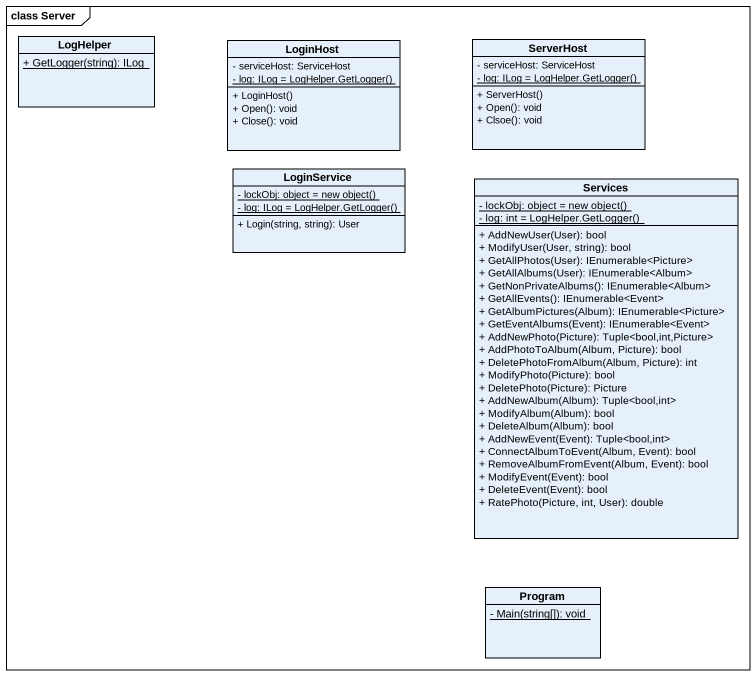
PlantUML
@startuml
mainframe class Server
hide circle
hide empty members
skinparam classAttributeIconSize 0
class LogHelper {
  {static} + GetLogger(string): ILog
}
class LoginHost {
  - serviceHost: ServiceHost
  {static} {field} - log: ILog = LogHelper.GetLogger()
  + LoginHost()
  + Open(): void
  + Close(): void
}
class ServerHost {
  - serviceHost: ServiceHost
  {static} {field} - log: ILog = LogHelper.GetLogger()
  + ServerHost()
  + Open(): void
  + Clsoe(): void
}
class LoginService {
  {static} {field} - lockObj: object = new object()
  {static} {field} - log: ILog = LogHelper.GetLogger()
  + Login(string, string): User
}
class Services {
  {static} {field} - lockObj: object = new object()
  {static} {field} - log: int = LogHelper.GetLogger()
  + AddNewUser(User): bool
  + ModifyUser(User, string): bool
  + GetAllPhotos(User): IEnumerable<Picture>
  + GetAllAlbums(User): IEnumerable<Album>
  + GetNonPrivateAlbums(): IEnumerable<Album>
  + GetAllEvents(): IEnumerable<Event>
  + GetAlbumPictures(Album): IEnumerable<Picture>
  + GetEventAlbums(Event): IEnumerable<Event>
  + AddNewPhoto(Picture): Tuple<bool,int,Picture>
  + AddPhotoToAlbum(Album, Picture): bool
  + DeletePhotoFromAlbum(Album, Picture): int
  + ModifyPhoto(Picture): bool
  + DeletePhoto(Picture): Picture
  + AddNewAlbum(Album): Tuple<bool,int>
  + ModifyAlbum(Album): bool
  + DeleteAlbum(Album): bool
  + AddNewEvent(Event): Tuple<bool,int>
  + ConnectAlbumToEvent(Album, Event): bool
  + RemoveAlbumFromEvent(Album, Event): bool
  + ModifyEvent(Event): bool
  + DeleteEvent(Event): bool
  + RatePhoto(Picture, int, User): double
}
class Program {
  {static} - Main(string[]): void
}
@enduml
